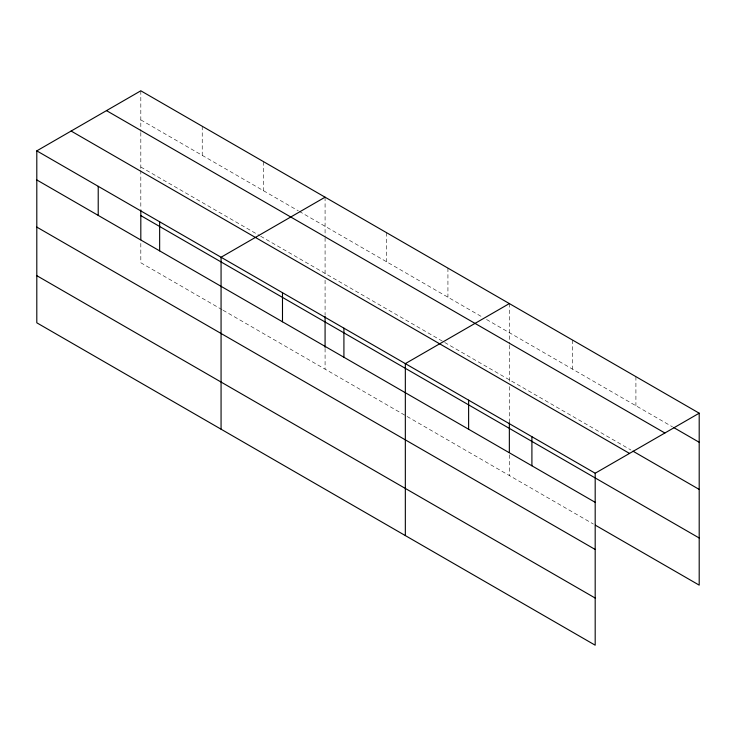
<?xml version="1.0" encoding="UTF-8"?>
<svg xmlns="http://www.w3.org/2000/svg" width="736" height="736" viewBox="0 0 736 736"><rect width="100%" height="100%" fill="white"/><g stroke="black" fill="none" stroke-linecap="round" stroke-linejoin="round"><path stroke-width="0.55" stroke-dasharray="3.68 2.76" d="M140.815 119.894L298.328 210.836M299.322 211.407L482.595 317.225M486.56 319.507L672.502 426.862M140.815 167.035L259.698 235.676M260.682 236.247L630.973 450.027M222.051 309.663L140.815 262.761L140.815 242.061M223.036 310.233L593.4 524.06M635.913 376.657L635.913 405.738M572.636 340.115L572.636 369.205M509.349 303.582L509.349 344.163M509.349 345.313L509.349 382.067M509.349 386.593L509.349 422.74M509.349 454.83L509.349 475.53M447.93 268.116L447.93 297.206M386.501 232.659L386.501 261.74M325.082 197.193L325.082 236.633M325.082 237.783L325.082 275.687M325.082 280.204L325.082 315.22M325.082 348.45L325.082 369.141M263.654 161.736L263.654 190.817M202.234 126.27L202.234 155.36M140.815 90.804L140.815 131.394M140.815 132.544L140.815 169.298M140.815 170.43L140.815 208.84"/><path stroke-width="1.1" d="M36.8 150.862L595.185 473.239L595.185 645.196L36.8 322.81L36.8 150.862L140.815 90.804L699.2 413.19L699.2 585.138L595.378 525.2M325.082 197.193L221.067 257.241L221.067 429.198M509.349 303.582L405.334 363.63L405.334 535.578M595.185 473.239L699.2 413.19M673.495 427.432L699.2 442.281M106.49 110.621L664.875 433.007M632.951 451.168L699.2 489.422M71.125 131.045L629.51 453.422M140.815 215.611L699.2 537.998M36.8 179.943L595.185 502.329M36.8 227.093L595.185 549.47M36.8 275.669L595.185 598.046M531.907 436.706L531.907 465.787M509.349 422.74L509.349 452.53M468.62 400.172L468.62 429.254M343.914 328.173L343.914 357.254M325.082 316.351L325.082 347.3M282.486 292.707L282.486 321.798M159.648 221.784L159.648 250.866M140.815 209.962L140.815 239.761M98.219 186.318L98.219 215.409"/></g></svg>
